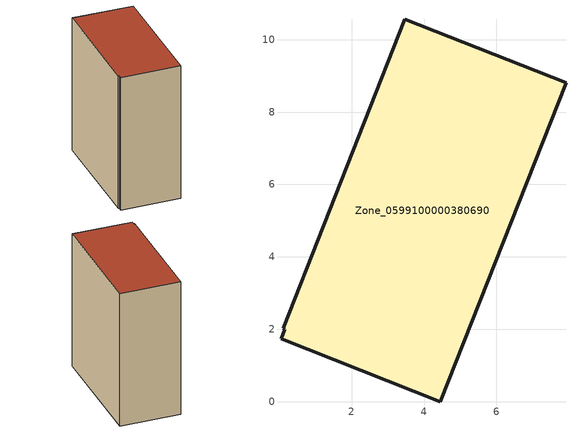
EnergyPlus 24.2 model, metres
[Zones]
Zone_0599100000380690
 floor ground (C_G): 0.16,2 0.11,2.02 3.47,10.56 7.92,8.81 4.45,0 0.05,1.73 z3.88
 wall outside (C_F): 4.45,0 7.92,8.81 3.47,10.56 0.11,2.02 0.16,2 0.05,1.73 4.45,0 z3.88:14.97
 roof outside (C_R): 0.16,2 0.05,1.73 4.45,0 7.92,8.81 3.47,10.56 0.11,2.02 z14.97
[BUILDING]
Pand.0599100000380690: North Axis=0; Terrain=City; Loads Convergence Tolerance Value=0.04; Temperature Convergence Tolerance Value=0.4; Solar Distribution=FullExterior; Maximum Number of Warmup Days=25; Minimum Number of Warmup Days=1
[Site:Location]
Rotterdam.The.Hague.AP_ZH_NLD Design_Conditions: Latitude=51.96; Longitude=4.45; Time Zone=1; Elevation=-4.5
[SITE:GROUNDTEMPERATURE:BUILDINGSURFACE]
18, 18, 18, 18, 18, 18, 18, 18, 18, 18, 18, 18
[MATERIAL] Thermal Absorptance=0.9; Solar Absorptance=0.7; Visible Absorptance=0.7
Name | Roughness | Thickness | Conductivity | Density | Specific Heat
G.TI.1992-2005 | MediumSmooth | 0.15 | 0.06 | 540 | 1210
F.TI.1992-2005 | Rough | 0.3 | 0.12 | 1920 | 840
R.TI.1992-2005 | MediumRough | 0.2 | 0.08 | 1500 | 1000
[CONSTRUCTION]
C_G: G.TI.1992-2005
C_F: F.TI.1992-2005
C_R: R.TI.1992-2005
[ZONE]
Zone_0599100000380690: Type=1; Multiplier=1; Ceiling Height=Autocalculate; Volume=Autocalculate; Floor Area=autocalculate; Part of Total Floor Area=Yes
[ZONEINFILTRATION:DESIGNFLOWRATE]
Infil_Zone_0599100000380690: Zone or ZoneList or Space or SpaceList=Zone_0599100000380690; Schedule=AlwaysOn; Design Flow Rate Calculation Method=Flow/Area; Flow Rate per Floor Area=0.0015; Constant Term Coefficient=1; Temperature Term Coefficient=0; Velocity Term Coefficient=0; Velocity Squared Term Coefficient=0
[HVACTEMPLATE:ZONE:IDEALLOADSAIRSYSTEM]
Zone_0599100000380690: Maximum Heating Supply Air Temperature=50; Minimum Cooling Supply Air Temperature=13; Maximum Heating Supply Air Humidity Ratio=0.0156; Minimum Cooling Supply Air Humidity Ratio=0.0077; Heating Limit=NoLimit; Cooling Limit=NoLimit; Dehumidification Control Type=ConstantSensibleHeatRatio; Cooling Sensible Heat Ratio=0.7; Dehumidification Setpoint=60; Humidification Control Type=None; Humidification Setpoint=30; Outdoor Air Method=None; Outdoor Air Flow Rate per Person=0.00944; Outdoor Air Flow Rate per Zone Floor Area=0; Outdoor Air Flow Rate per Zone=0; Demand Controlled Ventilation Type=None; Outdoor Air Economizer Type=NoEconomizer; Heat Recovery Type=None; Sensible Heat Recovery Effectiveness=0.7; Latent Heat Recovery Effectiveness=0.65
[ZONECONTROL:THERMOSTAT]
ThermostatControl_Zone_0599100000380690: Zone or ZoneList=Zone_0599100000380690; Control Type Schedule=DualSetpointControlType; Control 1=Thermostat_Zone_0599100000380690; Temperature Difference Between Cutout And Setpoint=0
[THERMOSTATSETPOINT:DUALSETPOINT]
Thermostat_Zone_0599100000380690: Heating Setpoint Temperature Schedule=HeatingSetpoint_Zone_0599100000380690; Cooling Setpoint Temperature Schedule=CoolingSetpoint_Zone_0599100000380690
[SCHEDULE:COMPACT]
HeatingSetpoint_Zone_0599100000380690: Through: 12/31, For: AllDays, Until: 24:00, 21
CoolingSetpoint_Zone_0599100000380690: Through: 12/31, For: AllDays, Until: 24:00, 24
DualSetpointControlType: Through: 12/31, For: AllDays, Until: 24:00, 4
AlwaysOn: Through: 12/31, For: AllDays, Until: 24:00, 1
